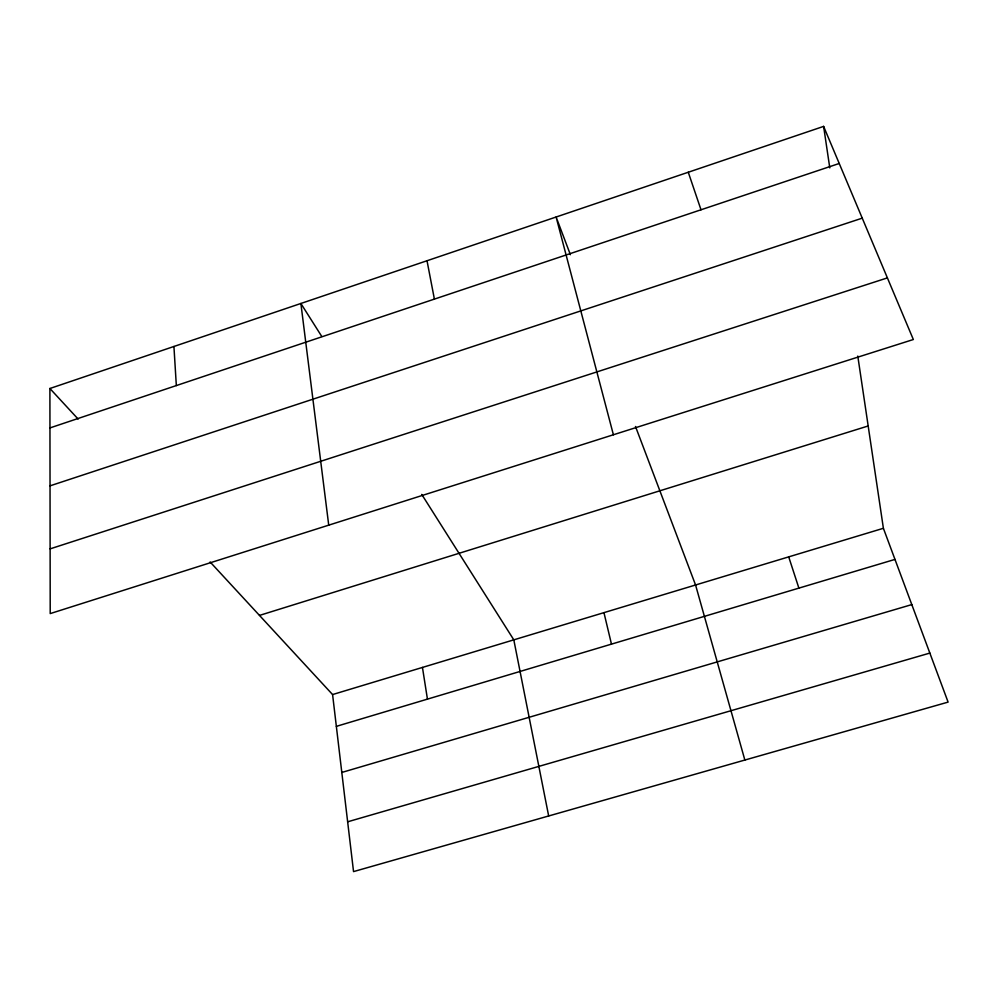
<?xml version="1.0" encoding="UTF-8"?>
<svg xmlns="http://www.w3.org/2000/svg" width="998" height="998" viewBox="0 0 998 998"><rect width="100%" height="100%" fill="white"/><g stroke="black" fill="none" stroke-linecap="round" stroke-linejoin="round"><path stroke-width="1.5" d="M49.9 388.496L823.612 126.397L913.345 339.52L50.212 613.595L49.9 388.496L78.118 419.048M49.95 427.917L839.231 163.472M50.037 485.839L862.247 218.15M50.125 548.863L887.397 277.893M259.48 615.417L868.173 425.971M210.116 561.961L332.584 694.558L883.392 528.291L857.781 356.061M336.351 726.357L894.981 559.404M341.803 772.452L911.798 604.601M347.653 821.803L929.849 653.079M321.73 336.413L300.885 303.479L328.729 525.16M421.742 494.409L513.808 639.855L548.675 815.977M570.394 254.69L556.111 217.015L613.396 434.766M635.501 426.495L695.569 584.99L744.857 760.052M883.392 528.291L948.1 702.105L353.541 871.603L332.584 694.558M688.271 172.242L701.008 209.792M788.707 556.872L798.887 588.121M603.952 612.647L611.475 644.134M427.019 260.74L434.392 299.113M422.453 667.437L427.443 699.136M823.612 126.397L829.787 167.889M173.926 346.481L176.334 385.577"/></g></svg>
